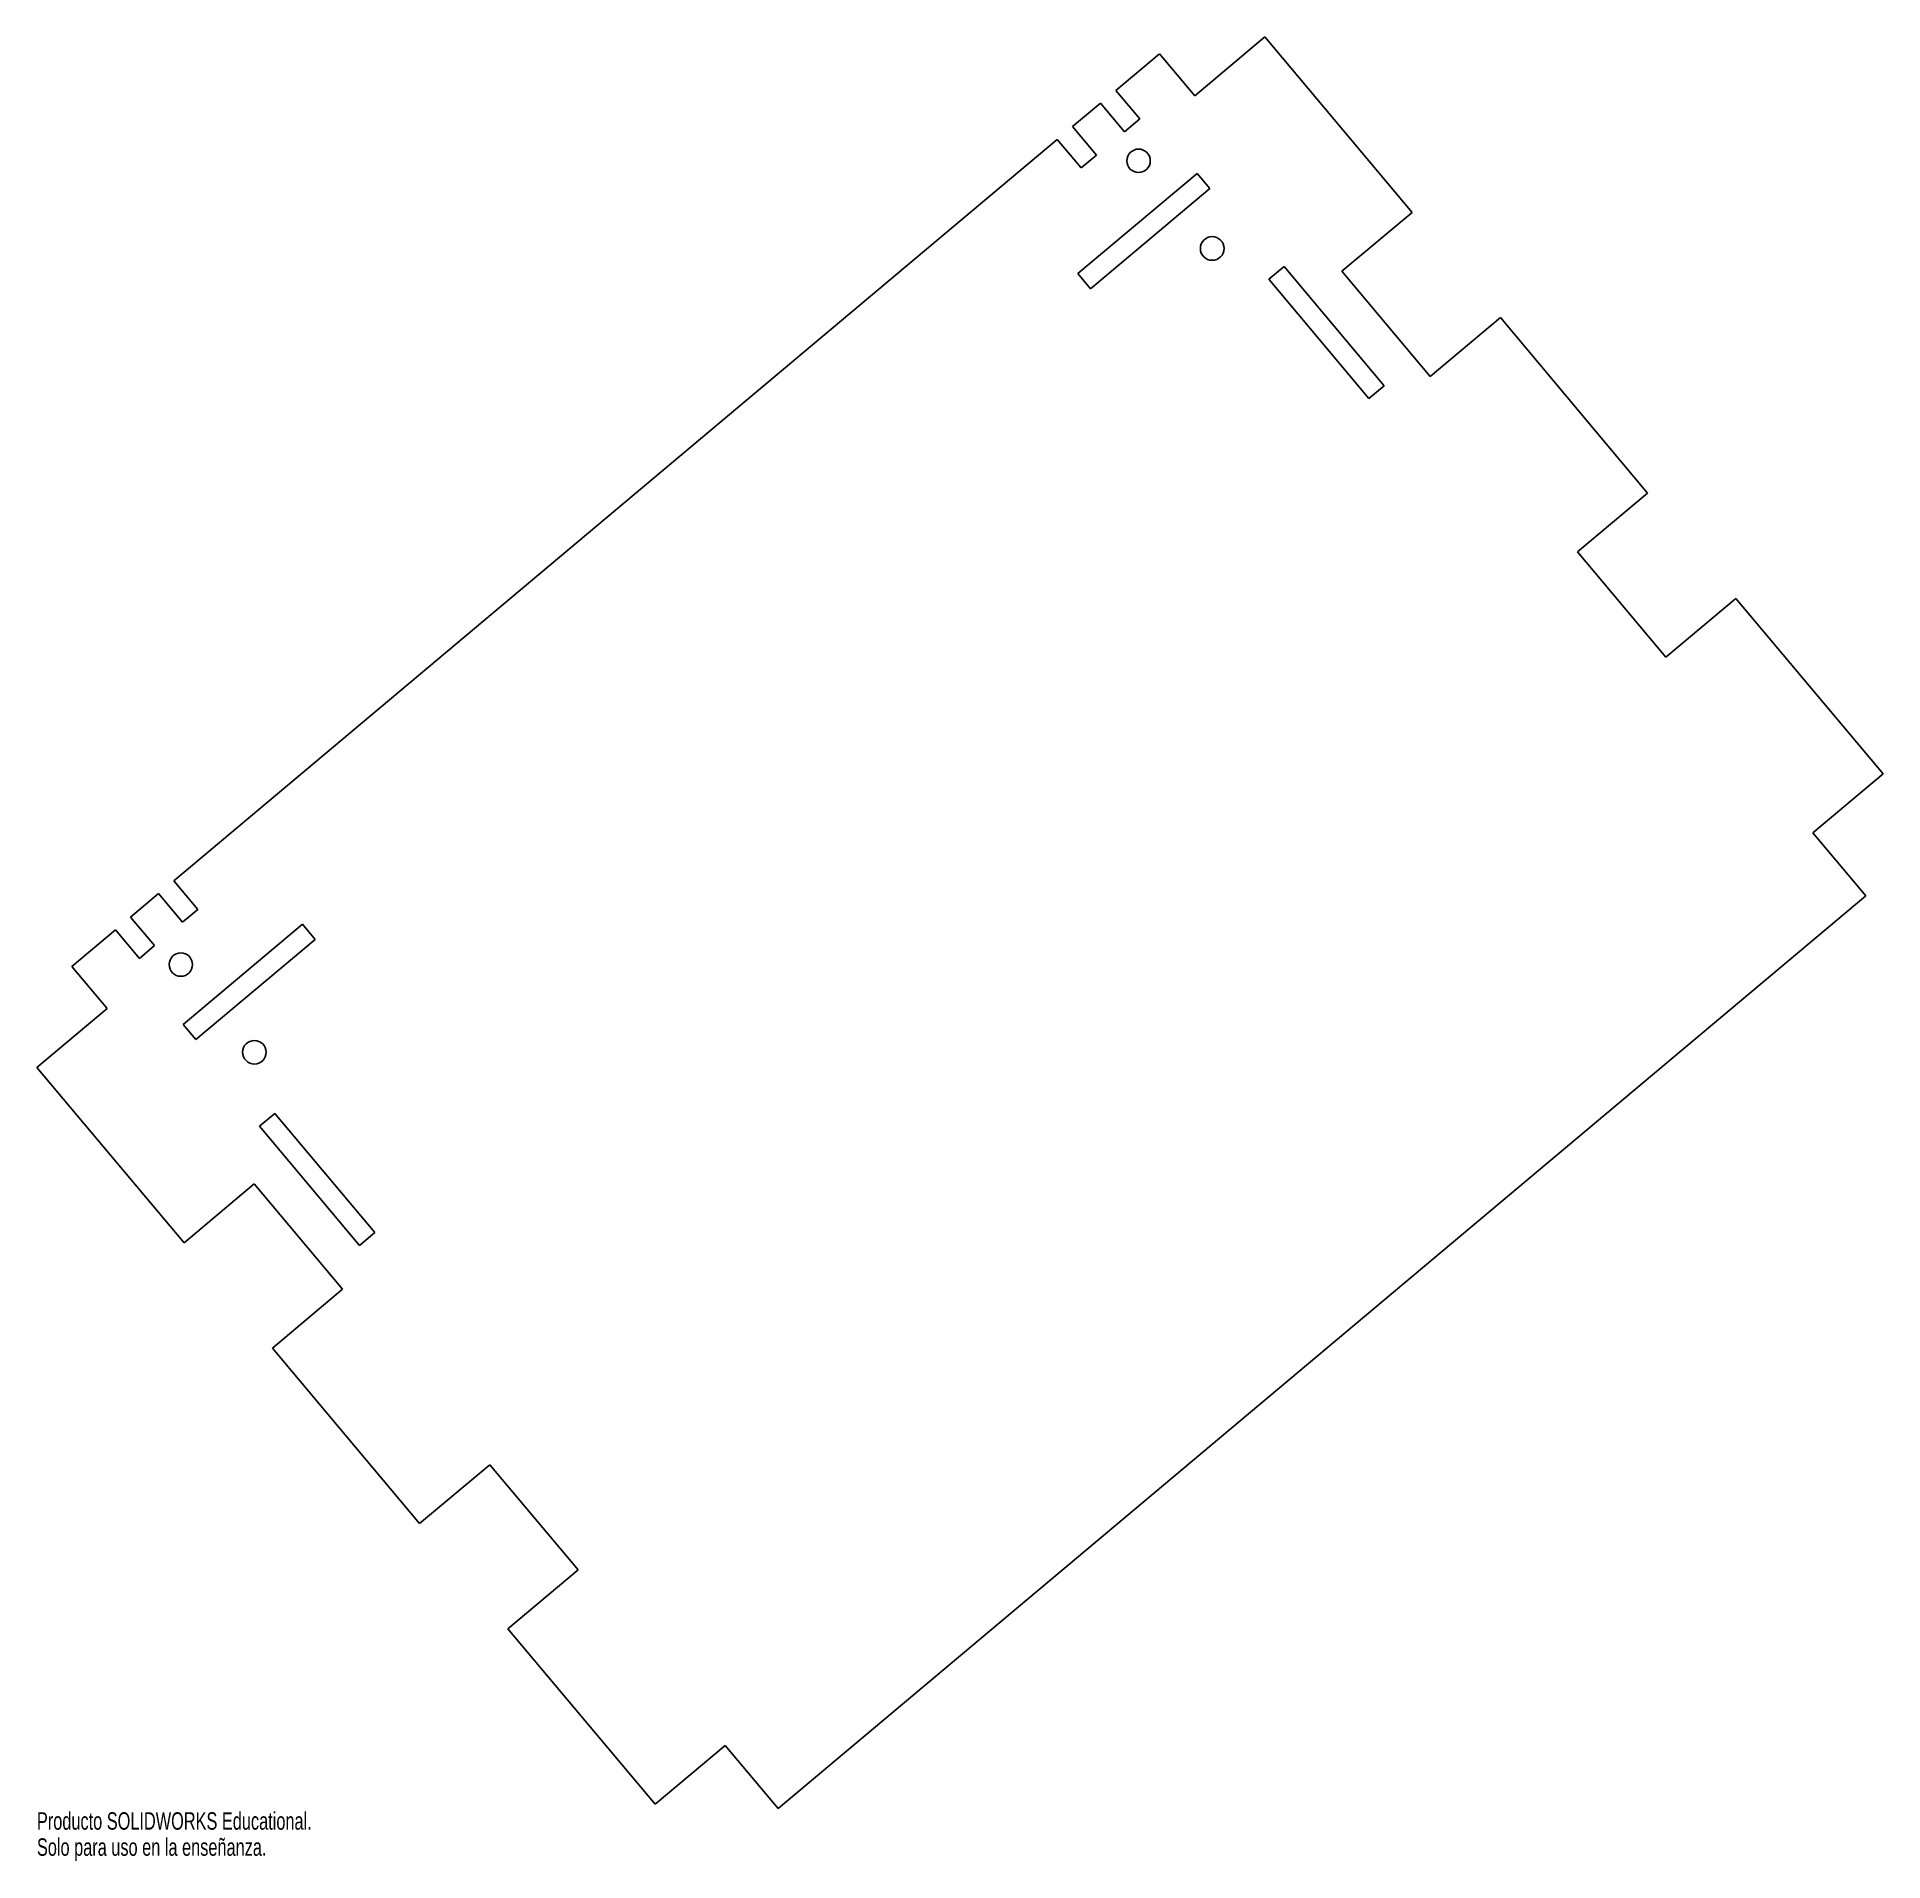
# Model space of a CAD drawing. Header units: inches. Extents: x -13.3 to 6.9, y 5.6 to 25.5.
import ezdxf

# ---------------------------------------------------------------- set-up
doc = ezdxf.new("R2010")
doc.units = ezdxf.units.IN
doc.header["$MEASUREMENT"] = 0
doc.styles.add('SLDTEXTSTYLE0', font='TXT', dxfattribs={"width": 0.7})

msp = doc.modelspace()

# ---------------------------------------------------------------- linework, layer by layer
at = {"color": 7, "linetype": 'Continuous', "lineweight": 25}
for p, q in [((0.107, 25.542), (-0.659, 24.899)), ((1.714, 23.627), (0.107, 25.542)), ((-1.045, 25.359), (-1.521, 24.959)), ((-0.659, 24.899), (-1.045, 25.359)), ((-1.687, 24.82), (-1.994, 24.563)), ((-1.425, 24.508), (-1.687, 24.82)), ((-1.521, 24.959), (-1.259, 24.648)), ((-1.259, 24.648), (-1.425, 24.508)), ((-2.159, 24.424), (-11.804, 16.331)), ((-1.898, 24.112), (-2.159, 24.424)), ((-1.994, 24.563), (-1.732, 24.251)), ((-1.732, 24.251), (-1.898, 24.112)), ((-1.935, 22.959), (-0.633, 24.051)), ((-0.633, 24.051), (-0.494, 23.886)), ((-0.494, 23.886), (-1.796, 22.793)), ((0.948, 22.984), (1.714, 23.627)), ((0.15, 22.898), (0.316, 23.038)), ((0.316, 23.038), (1.408, 21.735)), ((1.912, 21.835), (0.948, 22.984)), ((-1.796, 22.793), (-1.935, 22.959)), ((1.242, 21.596), (0.15, 22.898)), ((2.678, 22.478), (1.912, 21.835)), ((4.285, 20.563), (2.678, 22.478)), ((1.408, 21.735), (1.242, 21.596)), ((3.519, 19.92), (4.285, 20.563)), ((4.483, 18.771), (3.519, 19.92)), ((5.249, 19.414), (4.483, 18.771)), ((6.856, 17.499), (5.249, 19.414)), ((6.09, 16.856), (6.856, 17.499)), ((6.668, 16.167), (6.09, 16.856)), ((-11.804, 16.331), (-11.543, 16.019)), ((-11.97, 16.192), (-12.277, 15.935)), ((-11.708, 15.88), (-11.97, 16.192)), ((-5.205, 6.203), (6.668, 16.167)), ((-12.277, 15.935), (-12.015, 15.623)), ((-11.543, 16.019), (-11.708, 15.88)), ((-12.442, 15.796), (-12.919, 15.396)), ((-12.181, 15.484), (-12.442, 15.796)), ((-11.702, 14.763), (-10.4, 15.856)), ((-10.4, 15.856), (-10.261, 15.69)), ((-12.015, 15.623), (-12.181, 15.484)), ((-10.261, 15.69), (-11.563, 14.597)), ((-12.919, 15.396), (-12.533, 14.936)), ((-12.533, 14.936), (-13.299, 14.293)), ((-11.563, 14.597), (-11.702, 14.763)), ((-13.299, 14.293), (-11.692, 12.378)), ((-10.869, 13.653), (-10.703, 13.792)), ((-10.703, 13.792), (-9.61, 12.49)), ((-9.776, 12.351), (-10.869, 13.653)), ((-11.692, 12.378), (-10.926, 13.021)), ((-10.926, 13.021), (-9.962, 11.872)), ((-9.61, 12.49), (-9.776, 12.351)), ((-9.962, 11.872), (-10.728, 11.229)), ((-10.728, 11.229), (-9.121, 9.314)), ((-9.121, 9.314), (-8.355, 9.957)), ((-8.355, 9.957), (-7.391, 8.808)), ((-7.391, 8.808), (-8.157, 8.165)), ((-8.157, 8.165), (-6.55, 6.25)), ((-6.55, 6.25), (-5.784, 6.893)), ((-5.784, 6.893), (-5.205, 6.203))]:
    msp.add_line(p, q, dxfattribs=at)
for centre, radius in [((-1.272, 24.19), 0.128), ((-0.468, 23.233), 0.129), ((-11.728, 15.416), 0.128), ((-10.925, 14.459), 0.129)]:
    msp.add_circle(centre, radius, dxfattribs=at)

# ---------------------------------------------------------------- texts
at = {"color": 7, "linetype": 'Continuous', "char_height": 0.1903, "attachment_point": 1, "style": 'SLDTEXTSTYLE0'}
for s, insert in [('Producto SOLIDWORKS Educational.', (-13.299, 6.163)), ('Solo para uso en la enseñanza.', (-13.299, 5.878))]:
    msp.add_mtext(s, dxfattribs=dict(at, insert=insert))

doc.saveas('drawing.dxf')
